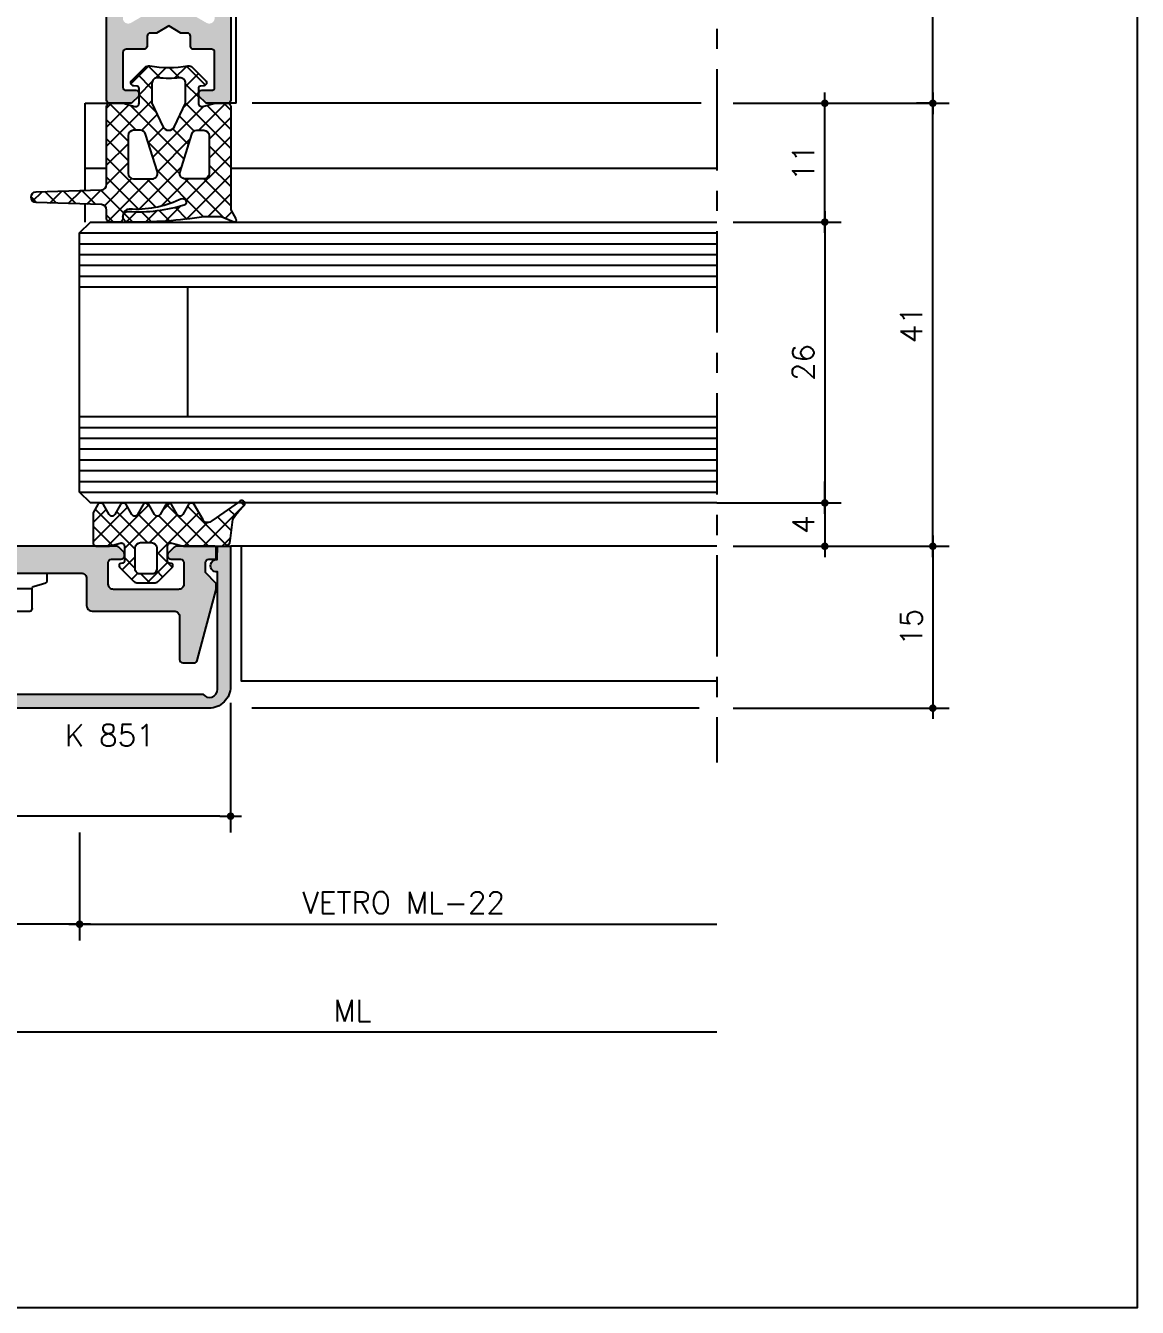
# Model space of a CAD drawing. Extents: x 0 to 4131, y -1600 to 527.
# Drawn here: x 797.1 to 900, y -320 to -201.3 of the extents above; entities that cross this region are included whole.
import ezdxf

# ---------------------------------------------------------------- set-up
doc = ezdxf.new("R2010")
doc.units = 0
doc.header["$LTSCALE"] = 7.5
doc.header["$MEASUREMENT"] = 0
doc.linetypes.add('CENTER', pattern=[2, 1.25, -0.25, 0.25, -0.25])
doc.layers.get('0').update_dxf_attribs({"linetype": 'CONTINUOUS'})
doc.layers.get('DEFPOINTS').update_dxf_attribs({"linetype": 'CONTINUOUS'})
for name, color, linetype in [('ASSI', 1, 'CENTER'), ('FILL', 8, 'CONTINUOUS'), ('FINE', 7, 'CONTINUOUS'), ('GOMMA', 3, 'CONTINUOUS'), ('GROSSA', 4, 'CONTINUOUS'), ('MARCHIO', 7, 'CONTINUOUS'), ('QUOTE', 254, 'CONTINUOUS'), ('TRATTEGGI', 140, 'CONTINUOUS'), ('VETRO', 6, 'CONTINUOUS'), ('VITERIA', 40, 'CONTINUOUS')]:
    doc.layers.add(name, color=color, linetype=linetype)
doc.styles.get("Standard").update_dxf_attribs({"font": 'romans.shx'})
doc.dimstyles.new('FRECCIA_1-1', dxfattribs={"dimtxt": 2, "dimasz": 2.5, "dimexe": 1.5, "dimexo": 1.5, "dimgap": 1, "dimtad": 3, "dimdsep": 46, "dimtxsty": 'Standard', "dimcen": 0, "dimclrt": 2, "dimaunit": 1, "dimadec": 0, "dimazin": 0, "dimtfac": 0.7, "dimtmove": 0, "dimatfit": 3, "dimfxl": 1, "dimtolj": 2, "dimarcsym": 0})
doc.dimstyles.new('SCALA_1-1$0', dxfattribs={"dimtxt": 2, "dimasz": 1, "dimexe": 1.5, "dimexo": 1.5, "dimgap": 1, "dimtad": 3, "dimdsep": 46, "dimtxsty": 'Standard', "dimblk1": 'PUNTO', "dimblk2": 'PUNTO', "dimsah": 1, "dimcen": 0.09, "dimclrt": 2, "dimadec": 0, "dimazin": 0, "dimtfac": 0.7, "dimtmove": 0, "dimatfit": 3, "dimldrblk": 'PUNTO', "dimfxl": 1, "dimtolj": 2, "dimarcsym": 0})
pattern_1 = [(45, (690, -320), (-0.8838835, 0.8838835), []), (135, (690, -320), (-0.8838835, -0.8838835), [])]

# ---------------------------------------------------------------- blocks, each defined once
blk = doc.blocks.new('PUNTO')
blk.add_line((-1, 0), (1, 0))
at = {"const_width": 0.35}
blk.add_lwpolyline([(-0.175, 0, 1), (0.175, 0, 1)], format="xyb", close=True, dxfattribs=at)
blk = doc.blocks.new('k0855')
at = {"layer": 'GROSSA'}
blk.add_lwpolyline([(11.65, 0.8, -0.414214), (11.15, 0.3), (0.3, 0.3), (0, 0), (-0.3, 0.3), (-11.15, 0.3, -0.414214), (-11.65, 0.8), (-11.65, 3.3, 0.414214), (-12.15, 3.8), (-19.75, 3.8, -0.414214), (-20.25, 4.3), (-20.25, 8.3, 0.414214), (-20.55, 8.6), (-21.6, 8.6, 0.339454), (-21.89, 8.38), (-23.65, 1.8), (-23.65, 1.24), (-22.65, 0.24), (-22.65, -0.7, -0.414214), (-22.95, -1), (-23.5, -1, 0.414214), (-23.65, -1.15), (-23.65, -2.05, 0.414214), (-23.5, -2.2), (-19.97, -2.2, 0.198912), (-19.76, -2.11), (-19.24, -1.59, 0.198912), (-19.15, -1.38), (-19.15, -1.3, 0.414214), (-19.45, -1), (-20.35, -1, -0.414214), (-20.65, -0.7), (-20.65, 1.3, -0.414214), (-20.15, 1.8), (-14.15, 1.8, -0.414214), (-13.65, 1.3), (-13.65, -0.7, -0.414214), (-13.95, -1), (-14.85, -1, 0.414214), (-15.15, -1.3), (-15.15, -1.48, 0.198912), (-15.06, -1.69), (-14.64, -2.11, 0.198912), (-14.43, -2.2), (14.43, -2.2, 0.198912), (14.64, -2.11), (15.06, -1.69, 0.198912), (15.15, -1.48), (15.15, -1.3, 0.414214), (14.85, -1), (13.95, -1, -0.414214), (13.65, -0.7), (13.65, 1.3, -0.414214), (14.15, 1.8), (20.14, 1.8, -0.414214), (20.64, 1.3), (20.64, -0.7, -0.414214), (20.34, -1), (19.44, -1, 0.414214), (19.14, -1.3), (19.14, -1.38, 0.198912), (19.23, -1.59), (19.75, -2.11, 0.198912), (19.96, -2.2), (23.49, -2.2, 0.414214), (23.64, -2.05), (23.64, -1.15, 0.414214), (23.49, -1), (22.94, -1, -0.414214), (22.64, -0.7), (22.64, 0.24), (23.64, 1.24), (23.64, 1.8), (21.91, 8.23, 0.339454), (21.43, 8.6), (20.54, 8.6, 0.414214), (20.24, 8.3), (20.24, 4.3, -0.414214), (19.74, 3.8), (12.15, 3.8, 0.414214), (11.65, 3.3)], format="xyb", close=True, dxfattribs=at)
blk = doc.blocks.new('*D187')
at = {"layer": 'DEFPOINTS', "color": 0, "transparency": 16777216}
for p in [(861.06, -249.54), (861.06, -264.53), (881.06, -264.53)]:
    blk.add_point(p, dxfattribs=at)
at = {"layer": 'QUOTE', "color": 0, "lineweight": -2, "transparency": 16777216}
for p, q in [((862.56, -249.54), (882.56, -249.54)), ((881.06, -250.54), (881.06, -263.53)), ((862.56, -264.53), (882.56, -264.53))]:
    blk.add_line(p, q, dxfattribs=at)
for p, rotation in [((881.06, -249.54), 90), ((881.06, -264.53), 270)]:
    blk.add_blockref('PUNTO', p, dxfattribs=dict(at, rotation=rotation))
at = {"layer": 'QUOTE', "color": 2, "transparency": 16777216, "insert": (879.06, -257.04), "char_height": 2, "attachment_point": 5, "rotation": 90}
blk.add_mtext('\\A2;15', dxfattribs=at)
blk = doc.blocks.new('*D188')
at = {"layer": 'DEFPOINTS', "color": 0, "transparency": 16777216}
for p in [(861.06, -245.53), (861.06, -249.54), (871.06, -249.54)]:
    blk.add_point(p, dxfattribs=at)
at = {"layer": 'QUOTE', "color": 0, "lineweight": -2, "transparency": 16777216}
for p, q in [((862.56, -245.53), (872.56, -245.53)), ((871.06, -246.53), (871.06, -248.54)), ((862.56, -249.54), (872.56, -249.54))]:
    blk.add_line(p, q, dxfattribs=at)
for p, rotation in [((871.06, -245.53), 90), ((871.06, -249.54), 270)]:
    blk.add_blockref('PUNTO', p, dxfattribs=dict(at, rotation=rotation))
at = {"layer": 'QUOTE', "color": 2, "transparency": 16777216, "insert": (869.06, -247.53), "char_height": 2, "attachment_point": 5, "rotation": 90}
blk.add_mtext('\\A2;4', dxfattribs=at)
blk = doc.blocks.new('*D189')
at = {"layer": 'DEFPOINTS', "color": 0, "transparency": 16777216}
for p in [(861.06, -208.53), (881.06, -208.53), (861.06, -249.54)]:
    blk.add_point(p, dxfattribs=at)
at = {"layer": 'QUOTE', "color": 0, "lineweight": -2, "transparency": 16777216}
for p, q in [((862.56, -208.53), (882.56, -208.53)), ((881.06, -248.54), (881.06, -209.53)), ((862.56, -249.54), (882.56, -249.54))]:
    blk.add_line(p, q, dxfattribs=at)
for p, rotation in [((881.06, -208.53), 90), ((881.06, -249.54), 270)]:
    blk.add_blockref('PUNTO', p, dxfattribs=dict(at, rotation=rotation))
at = {"layer": 'QUOTE', "color": 2, "transparency": 16777216, "insert": (879.06, -229.03), "char_height": 2, "attachment_point": 5, "rotation": 90}
blk.add_mtext('\\A2;41', dxfattribs=at)
blk = doc.blocks.new('*D190')
at = {"layer": 'DEFPOINTS', "color": 0, "transparency": 16777216}
for p in [(861.06, -208.53), (871.06, -208.53), (861.06, -219.53)]:
    blk.add_point(p, dxfattribs=at)
at = {"layer": 'QUOTE', "color": 0, "lineweight": -2, "transparency": 16777216}
for p, q in [((862.56, -208.53), (872.56, -208.53)), ((871.06, -218.53), (871.06, -209.53)), ((862.56, -219.53), (872.56, -219.53))]:
    blk.add_line(p, q, dxfattribs=at)
for p, rotation in [((871.06, -208.53), 90), ((871.06, -219.53), 270)]:
    blk.add_blockref('PUNTO', p, dxfattribs=dict(at, rotation=rotation))
at = {"layer": 'QUOTE', "color": 2, "transparency": 16777216, "insert": (869.06, -214.03), "char_height": 2, "attachment_point": 5, "rotation": 90}
blk.add_mtext('\\A2;11', dxfattribs=at)
blk = doc.blocks.new('*D191')
at = {"layer": 'DEFPOINTS', "color": 0, "transparency": 16777216}
for p in [(766.02, -262.54), (816.04, -262.53), (766.02, -274.53)]:
    blk.add_point(p, dxfattribs=at)
at = {"layer": 'QUOTE', "color": 0, "lineweight": -2, "transparency": 16777216}
for p, q in [((766.02, -264.04), (766.02, -276.03)), ((816.04, -264.03), (816.04, -276.03)), ((815.04, -274.53), (767.02, -274.53))]:
    blk.add_line(p, q, dxfattribs=at)
at = {"layer": 'QUOTE', "color": 0, "lineweight": -2, "transparency": 16777216, "rotation": 180}
blk.add_blockref('PUNTO', (766.02, -274.53), dxfattribs=at)
at = {"layer": 'QUOTE', "color": 0, "lineweight": -2, "transparency": 16777216}
blk.add_blockref('PUNTO', (816.04, -274.53), dxfattribs=at)
at = {"layer": 'QUOTE', "color": 2, "transparency": 16777216, "insert": (791.03, -272.53), "char_height": 2, "attachment_point": 5}
blk.add_mtext('\\A2;50', dxfattribs=at)
blk = doc.blocks.new('*D192')
at = {"layer": 'DEFPOINTS', "color": 0, "transparency": 16777216}
for p in [(780.06, -274.53), (802.06, -274.53), (780.06, -284.53)]:
    blk.add_point(p, dxfattribs=at)
at = {"layer": 'QUOTE', "color": 0, "lineweight": -2, "transparency": 16777216}
for p, q in [((780.06, -276.03), (780.06, -286.03)), ((802.06, -276.03), (802.06, -286.03)), ((801.06, -284.53), (781.06, -284.53))]:
    blk.add_line(p, q, dxfattribs=at)
at = {"layer": 'QUOTE', "color": 0, "lineweight": -2, "transparency": 16777216, "rotation": 180}
blk.add_blockref('PUNTO', (780.06, -284.53), dxfattribs=at)
at = {"layer": 'QUOTE', "color": 0, "lineweight": -2, "transparency": 16777216}
blk.add_blockref('PUNTO', (802.06, -284.53), dxfattribs=at)
at = {"layer": 'QUOTE', "color": 2, "transparency": 16777216, "insert": (791.06, -282.53), "char_height": 2, "attachment_point": 5}
blk.add_mtext('\\A2;22', dxfattribs=at)
blk = doc.blocks.new('*D193')
at = {"layer": 'DEFPOINTS', "color": 0, "transparency": 16777216}
for p in [(861.06, -262.04), (802.06, -274.53), (861.06, -284.53)]:
    blk.add_point(p, dxfattribs=at)
at = {"layer": 'QUOTE', "color": 0, "lineweight": -2, "transparency": 16777216}
for p, q in [((802.06, -276.03), (802.06, -286.03)), ((803.06, -284.53), (861.06, -284.53))]:
    blk.add_line(p, q, dxfattribs=at)
at = {"layer": 'QUOTE', "color": 0, "lineweight": -2, "transparency": 16777216, "rotation": 180}
blk.add_blockref('PUNTO', (802.06, -284.53), dxfattribs=at)
at = {"layer": 'QUOTE', "color": 2, "transparency": 16777216, "insert": (832.06, -282.53), "char_height": 2, "attachment_point": 5}
blk.add_mtext('\\A2;VETRO ML-22', dxfattribs=at)
blk = doc.blocks.new('_None')
blk = doc.blocks.new('*D195')
at = {"layer": 'DEFPOINTS', "color": 0, "transparency": 16777216}
for p in [(861.06, -269.56), (791.06, -284.53), (791.06, -294.53)]:
    blk.add_point(p, dxfattribs=at)
at = {"layer": 'QUOTE', "color": 0, "lineweight": -2, "transparency": 16777216}
for p, q in [((791.06, -286.03), (791.06, -296.03)), ((861.06, -294.53), (793.56, -294.53))]:
    blk.add_line(p, q, dxfattribs=at)
at = {"layer": 'QUOTE', "color": 0, "transparency": 16777216}
blk.add_solid([(793.56, -294.12), (793.56, -294.95), (791.06, -294.53)], dxfattribs=at)
at = {"layer": 'QUOTE', "color": 2, "transparency": 16777216, "insert": (827.31, -292.53), "char_height": 2, "attachment_point": 5}
blk.add_mtext('\\A2;ML', dxfattribs=at)
blk = doc.blocks.new('*D197')
at = {"layer": 'DEFPOINTS', "color": 0, "transparency": 16777216}
for p in [(861.06, -103.53), (881.06, -103.53), (861.06, -208.53)]:
    blk.add_point(p, dxfattribs=at)
at = {"layer": 'QUOTE', "color": 0, "lineweight": -2, "transparency": 16777216}
for p, q in [((862.56, -103.53), (882.56, -103.53)), ((881.06, -207.53), (881.06, -104.53)), ((862.56, -208.53), (882.56, -208.53))]:
    blk.add_line(p, q, dxfattribs=at)
for p, rotation in [((881.06, -103.53), 90), ((881.06, -208.53), 270)]:
    blk.add_blockref('PUNTO', p, dxfattribs=dict(at, rotation=rotation))
at = {"layer": 'QUOTE', "color": 2, "transparency": 16777216, "insert": (879.06, -156.03), "char_height": 2, "attachment_point": 5, "rotation": 90}
blk.add_mtext('\\A2;105', dxfattribs=at)
blk = doc.blocks.new('*D198')
at = {"layer": 'DEFPOINTS', "color": 0, "transparency": 16777216}
for p in [(861.06, -219.53), (861.06, -245.53), (871.06, -245.53)]:
    blk.add_point(p, dxfattribs=at)
at = {"layer": 'QUOTE', "color": 0, "lineweight": -2, "transparency": 16777216}
for p, q in [((862.56, -219.53), (872.56, -219.53)), ((871.06, -220.53), (871.06, -244.53)), ((862.56, -245.53), (872.56, -245.53))]:
    blk.add_line(p, q, dxfattribs=at)
for p, rotation in [((871.06, -219.53), 90), ((871.06, -245.53), 270)]:
    blk.add_blockref('PUNTO', p, dxfattribs=dict(at, rotation=rotation))
at = {"layer": 'QUOTE', "color": 2, "transparency": 16777216, "insert": (869.06, -232.53), "char_height": 2, "attachment_point": 5, "rotation": 90}
blk.add_mtext('\\A2;26', dxfattribs=at)

msp = doc.modelspace()

# ---------------------------------------------------------------- hatches: boundary and pattern name
at = {"layer": 'FILL'}
h = msp.add_hatch(color=253, dxfattribs=at)
edge = h.paths.add_edge_path()
edge.add_arc((807.2637, -207.7082), 0.3, -45, 0, ccw=False)
edge.add_line((807.4758, -207.9204), (806.9515, -208.4446))
edge.add_arc((806.7394, -208.2325), 0.3, 270, 315, ccw=False)
edge.add_line((806.7394, -208.5325), (804.8637, -208.5325))
edge.add_arc((804.8637, -208.2325), 0.3, 180, 270, ccw=False)
edge.add_line((804.5637, -208.2325), (804.5637, -193.8325))
edge.add_arc((804.2637, -193.8325), 0.3, 0, 90)
edge.add_line((804.2637, -193.5325), (791.5637, -193.5325))
edge.add_arc((791.5637, -193.0325), 0.5, 180, 270, ccw=False)
edge.add_line((791.0637, -193.0325), (791.0637, -187.8325))
edge.add_arc((790.7637, -187.8325), 0.3, 360, 450)
edge.add_line((790.7637, -187.5325), (786.6637, -187.5325))
edge.add_arc((786.6637, -187.8325), 0.3, 90, 180)
edge.add_line((786.3637, -187.8325), (786.3637, -189.3325))
edge.add_arc((786.0637, -189.3325), 0.3, -90, 0, ccw=False)
edge.add_line((786.0637, -189.6325), (783.7637, -189.6325))
edge.add_arc((783.7637, -189.3325), 0.3, 180, 270, ccw=False)
edge.add_line((783.4637, -189.3325), (783.4637, -188.9325))
edge.add_arc((783.7637, -188.9325), 0.3, 90, 180, ccw=False)
edge.add_line((783.7637, -188.6325), (784.5637, -188.6325))
edge.add_arc((784.5637, -188.3325), 0.3, 270, 360)
edge.add_line((784.8637, -188.3325), (784.8637, -187.6325))
edge.add_arc((784.5637, -187.6325), 0.3, 0, 90)
edge.add_line((784.5637, -187.3325), (777.5637, -187.3325))
edge.add_arc((777.5637, -187.6325), 0.3, 90, 180)
edge.add_line((777.2637, -187.6325), (777.2637, -188.3325))
edge.add_arc((777.5637, -188.3325), 0.3, 180, 270)
edge.add_line((777.5637, -188.6325), (778.3637, -188.6325))
edge.add_arc((778.3637, -188.9325), 0.3, 0, 90, ccw=False)
edge.add_line((778.6637, -188.9325), (778.6637, -189.3325))
edge.add_arc((778.3637, -189.3325), 0.3, 270, 360, ccw=False)
edge.add_line((778.3637, -189.6325), (776.5637, -189.6325))
edge.add_arc((776.5637, -189.1325), 0.5, 180, 270, ccw=False)
edge.add_line((776.0637, -189.1325), (776.0637, -186.3325))
edge.add_arc((776.5637, -186.3325), 0.5, 90, 180, ccw=False)
edge.add_line((776.5637, -185.8325), (791.8637, -185.8325))
edge.add_arc((791.8637, -186.8325), 1, 0, 90, ccw=False)
edge.add_line((792.8637, -186.8325), (792.8637, -191.0325))
edge.add_arc((793.1637, -191.0325), 0.3, 180, 270)
edge.add_line((793.1637, -191.3325), (800.7637, -191.3325))
edge.add_arc((800.7637, -191.0325), 0.3, 270, 360)
edge.add_line((801.0637, -191.0325), (801.0637, -107.4325))
edge.add_arc((800.7637, -107.4325), 0.3, 360, 450)
edge.add_line((800.7637, -107.1325), (796.1605, -107.1325))
edge.add_arc((796.1605, -107.4325), 0.3, 90, 180)
edge.add_line((795.8605, -107.4325), (795.8605, -109.5325))
edge.add_arc((794.8605, -109.5325), 1, -90, 0, ccw=False)
edge.add_line((794.8605, -110.5325), (786.8637, -110.5325))
edge.add_arc((786.8637, -111.0325), 0.5, 90, 180)
edge.add_line((786.3637, -111.0325), (786.3637, -112.1325))
edge.add_arc((785.8637, -112.1325), 0.5, -90, 0, ccw=False)
edge.add_line((785.8637, -112.6325), (776.5637, -112.6325))
edge.add_arc((776.5637, -112.1325), 0.5, 180, 270, ccw=False)
edge.add_line((776.0637, -112.1325), (776.0637, -109.3325))
edge.add_arc((776.5637, -109.3325), 0.5, 90, 180, ccw=False)
edge.add_line((776.5637, -108.8325), (778.3637, -108.8325))
edge.add_arc((778.3637, -109.1325), 0.3, 0, 90, ccw=False)
edge.add_line((778.6637, -109.1325), (778.6637, -109.5325))
edge.add_arc((778.3637, -109.5325), 0.3, -90, 0, ccw=False)
edge.add_line((778.3637, -109.8325), (777.5637, -109.8325))
edge.add_arc((777.5637, -110.1325), 0.3, 90, 180)
edge.add_line((777.2637, -110.1325), (777.2637, -110.8325))
edge.add_arc((777.5637, -110.8325), 0.3, 180, 270)
edge.add_line((777.5637, -111.1325), (784.5637, -111.1325))
edge.add_arc((784.5637, -110.8325), 0.3, 270, 360)
edge.add_line((784.8637, -110.8325), (784.8637, -110.1325))
edge.add_arc((784.5637, -110.1325), 0.3, 0, 90)
edge.add_line((784.5637, -109.8325), (783.7637, -109.8325))
edge.add_arc((783.7637, -109.5325), 0.3, 180, 270, ccw=False)
edge.add_line((783.4637, -109.5325), (783.4637, -109.1325))
edge.add_arc((783.7637, -109.1325), 0.3, 90, 180, ccw=False)
edge.add_line((783.7637, -108.8325), (793.7605, -108.8325))
edge.add_arc((793.7605, -108.5325), 0.3, 270, 360)
edge.add_line((794.0605, -108.5325), (794.0605, -103.8325))
edge.add_arc((794.3605, -103.8325), 0.3, 90, 180, ccw=False)
edge.add_line((794.3605, -103.5325), (815.0637, -103.5325))
edge.add_arc((815.0637, -104.5325), 1, 0, 90, ccw=False)
edge.add_line((816.0637, -104.5325), (816.0637, -208.2325))
edge.add_arc((815.7637, -208.2325), 0.3, 270, 360, ccw=False)
edge.add_line((815.7637, -208.5325), (813.8879, -208.5325))
edge.add_arc((813.8879, -208.2325), 0.3, 225, 270, ccw=False)
edge.add_line((813.6758, -208.4446), (813.1515, -207.9204))
edge.add_arc((813.3637, -207.7082), 0.3, 180, 225, ccw=False)
edge.add_line((813.0637, -207.7082), (813.0637, -207.6325))
edge.add_arc((813.3637, -207.6325), 0.3, 90, 180, ccw=False)
edge.add_line((813.3637, -207.3325), (814.2637, -207.3325))
edge.add_arc((814.2637, -207.0325), 0.3, 270, 360)
edge.add_line((814.5637, -207.0325), (814.5637, -203.8325))
edge.add_arc((814.2637, -203.8325), 0.3, 0, 90)
edge.add_line((814.2637, -203.5325), (812.6137, -203.5325))
edge.add_arc((812.6137, -203.2325), 0.3, 180, 270, ccw=False)
edge.add_line((812.3137, -203.2325), (812.3137, -202.3325))
edge.add_arc((812.0137, -202.3325), 0.3, 0, 90)
edge.add_line((812.0137, -202.0325), (811.4476, -202.0325))
edge.add_line((811.4476, -202.0325), (810.3137, -201.3778))
edge.add_line((810.3137, -201.3778), (809.1797, -202.0325))
edge.add_line((809.1797, -202.0325), (808.6137, -202.0325))
edge.add_arc((808.6137, -202.3325), 0.3, 90, 180)
edge.add_line((808.3137, -202.3325), (808.3137, -203.2325))
edge.add_arc((808.0137, -203.2325), 0.3, -90, 0, ccw=False)
edge.add_line((808.0137, -203.5325), (806.3637, -203.5325))
edge.add_arc((806.3637, -203.8325), 0.3, 90, 180)
edge.add_line((806.0637, -203.8325), (806.0637, -207.0325))
edge.add_arc((806.3637, -207.0325), 0.3, 180, 270)
edge.add_line((806.3637, -207.3325), (807.2637, -207.3325))
edge.add_arc((807.2637, -207.6325), 0.3, 0, 90, ccw=False)
edge.add_line((807.5637, -207.6325), (807.5637, -207.7082))
edge = h.paths.add_edge_path(flags=16)
edge.add_arc((803.1637, -191.0325), 0.3, 180, 270)
edge.add_line((803.1637, -191.3325), (813.7637, -191.3325))
edge.add_arc((813.7637, -191.0325), 0.3, 270, 360)
edge.add_line((814.0637, -191.0325), (814.0637, -107.4325))
edge.add_arc((813.7637, -107.4325), 0.3, 360, 450)
edge.add_line((813.7637, -107.1325), (803.1637, -107.1325))
edge.add_arc((803.1637, -107.4325), 0.3, 90, 180)
edge.add_line((802.8637, -107.4325), (802.8637, -191.0325))
edge = h.paths.add_edge_path(flags=16)
edge.add_arc((810.3137, -200.2231), 1, 60, 120, ccw=False)
edge.add_line((810.8137, -199.3571), (813.8137, -201.0891))
edge.add_arc((814.0637, -200.6561), 0.5, 240, 360)
edge.add_line((814.5637, -200.6561), (814.5637, -193.8325))
edge.add_arc((814.2637, -193.8325), 0.3, 0, 90)
edge.add_line((814.2637, -193.5325), (806.3637, -193.5325))
edge.add_arc((806.3637, -193.8325), 0.3, 90, 180)
edge.add_line((806.0637, -193.8325), (806.0637, -200.6561))
edge.add_arc((806.5637, -200.6561), 0.5, 180, 300)
edge.add_line((806.8137, -201.0891), (809.8137, -199.3571))
h = msp.add_hatch(dxfattribs=at)
h.set_pattern_fill('ANSI37', color=137, scale=10, style=0)
h.set_pattern_definition(pattern_1)
h.paths.add_polyline_path([(806.663, -218.3325, 0.41421356), (806.063, -218.9325), (806.063, -219.2325, -0.41421356), (805.763, -219.5325), (804.863, -219.5325, -0.41421356), (804.563, -219.2325), (804.563, -218.4174, 0.4052433), (804.0784, -217.9176), (798.0477, -217.7323, -0.96973923), (798.0477, -216.7327), (804.0784, -216.5474, 0.4052433), (804.563, -216.0476), (804.563, -208.8325, -0.41421356), (804.863, -208.5325), (806.1039, -208.5325), (807.1854, -208.8223, 0.49314543), (807.563, -208.5325), (807.563, -207.1549, 0.38887873), (807.3805, -206.9557), (807.0857, -206.9299, -0.63707026), (806.8997, -206.4189), (808.108, -205.2106, -0.24541991), (808.5497, -205.072, 0.08886044), (812.0763, -205.072, -0.24541991), (812.518, -205.2106), (813.7263, -206.4189, -0.63707026), (813.5403, -206.9299), (813.2456, -206.9557, 0.38887873), (813.063, -207.1549), (813.063, -208.5325, 0.49314543), (813.4407, -208.8223), (814.484, -208.5427, -0.06554346), (814.5616, -208.5325), (815.763, -208.5325, -0.41421356), (816.063, -208.8325), (816.063, -218.395), (816.5372, -219.2341, -0.71951495), (816.2834, -219.516), (815.1702, -219.0325), (813.5555, -219.0325, -0.04380891), (806.5972, -219.5373, -1.01146877), (806.5707, -218.5378, 0.09779405), (811.8373, -217.8894, 0.52267034), (811.9323, -217.575, 0.38653613), (811.2687, -217.4657, -0.12867763)])
h.paths.add_polyline_path([(809.2592, -214.8847), (808.1764, -211.3847, 0.32883045), (807.6988, -211.0325), (807.063, -211.0325, 0.41421356), (806.563, -211.5325), (806.563, -215.0325, 0.41421356), (807.063, -215.5325), (808.7815, -215.5325, 0.5050829)], flags=16)
h.paths.add_polyline_path([(811.8445, -215.5325), (813.563, -215.5325, 0.41421356), (814.063, -215.0325), (814.063, -211.5325, 0.41421356), (813.563, -211.0325), (812.9273, -211.0325, 0.32883045), (812.4496, -211.3847), (811.3669, -214.8847, 0.5050829)], flags=16)
h.paths.add_polyline_path([(810.8568, -210.6903), (811.863, -208.5325), (811.863, -206.6811, 0.44100912), (811.3178, -206.1831, -0.04533687), (809.3083, -206.1831, 0.44100912), (808.763, -206.6811), (808.763, -208.5325), (809.7692, -210.6903, 0.63707026)], flags=16)
h = msp.add_hatch(dxfattribs=at)
h.set_pattern_fill('ANSI37', color=137, scale=10, style=0)
h.set_pattern_definition(pattern_1)
h.paths.add_polyline_path([(804.7865, -249.5271, -0.03997751), (804.6592, -249.5373), (803.6075, -249.5373, -0.41421356), (803.3075, -249.2373), (803.3075, -246.5286, -0.1316525), (803.3477, -246.3786), (803.7468, -245.6873, -0.57735027), (804.2664, -245.6873), (804.797, -246.6064, 0.57735027), (805.3166, -246.6064), (805.8472, -245.6873, -0.57735027), (806.3668, -245.6873), (806.8975, -246.6064, 0.57735027), (807.4171, -246.6064), (807.9477, -245.6873, -0.57735027), (808.4673, -245.6873), (808.9979, -246.6064, 0.57735027), (809.5175, -246.6064), (810.0481, -245.6873, -0.57735027), (810.5678, -245.6873), (811.0984, -246.6064, 0.57735027), (811.618, -246.6064), (812.1486, -245.6873, -0.57735027), (812.6682, -245.6873), (813.4877, -247.1067, 0.52200513), (814.3052, -247.1764), (816.8312, -245.4169, -0.87697646), (817.3329, -245.7365), (816.7974, -246.2943, 0.07546706), (816.2438, -247.0567), (816.0075, -249.0373, -0.41421356), (815.5075, -249.5373), (811.6666, -249.5373), (810.5851, -249.2476, 0.49314543), (810.2075, -249.5373), (810.2075, -250.301, 0.05088627), (810.2013, -250.3616), (810.2013, -250.4373, 0.05088627), (810.2075, -250.4979), (810.2075, -250.9149, 0.38887873), (810.3901, -251.1142), (810.5249, -251.126, -0.63707026), (810.6489, -251.4666), (809.3246, -252.7909, -0.19891237), (808.9711, -252.9373), (807.4439, -252.9373, -0.19891237), (807.0903, -252.7909), (805.7661, -251.4666, -0.63707026), (805.8901, -251.126), (806.0249, -251.1142, 0.38887873), (806.2075, -250.9149), (806.2075, -250.4979, 0.05088627), (806.2137, -250.4373), (806.2137, -250.2616, 0.05088627), (806.2075, -250.201), (806.2075, -249.5373, 0.49314543), (805.8298, -249.2476)])
h.paths.add_polyline_path([(807.2075, -249.7043), (807.2075, -251.6059, 0.44100912), (807.7527, -252.1038), (808.6622, -252.1038, 0.44100912), (809.2075, -251.6059), (809.2075, -249.7043, 0.41421356), (808.7075, -249.2043), (807.7075, -249.2043, 0.41421356)], flags=16)
h = msp.add_hatch(color=253, dxfattribs=at)
h.paths.add_polyline_path([(810.8137, -255.5373, -0.41421356), (811.3137, -256.0373), (811.3137, -260.0373, 0.41421356), (811.6137, -260.3373), (812.6614, -260.3373, 0.33945426), (812.9512, -260.115), (814.7137, -253.5373), (814.7137, -252.9822), (813.7137, -251.9822), (813.7137, -251.0373, -0.41421356), (814.0137, -250.7373), (814.5637, -250.7373, 0.41421356), (814.7137, -250.5873), (814.7137, -249.6873, 0.41421356), (814.5637, -249.5373), (811.0379, -249.5373, 0.19891237), (810.8258, -249.6252), (810.3015, -250.1495, 0.23202478), (810.2161, -250.3995, 0.45178835), (810.5137, -250.7373), (811.4137, -250.7373, -0.41421356), (811.7137, -251.0373), (811.7137, -253.0373, -0.41421356), (811.2137, -253.5373), (805.2137, -253.5373, -0.41421356), (804.7137, -253.0373), (804.7137, -251.0373, -0.41421356), (805.0137, -250.7373), (805.9137, -250.7373, 0.35582724), (806.2075, -250.4979), (806.2075, -250.201, 0.1465428), (806.1258, -250.0495), (805.7015, -249.6252, 0.19891237), (805.4894, -249.5373), (804.6592, -249.5373, -0.00010751), (804.6589, -249.5373), (791.0637, -249.5373), (791.0637, -251.7373), (791.3637, -252.0373), (802.2137, -252.0373, -0.41421356), (802.7137, -252.5373), (802.7137, -255.0373, 0.41421356), (803.2137, -255.5373)])
h.paths.add_polyline_path([(790.7637, -252.0373), (791.0637, -251.7373), (791.0637, -249.5373), (777.4685, -249.5373, -0.00010751), (777.4681, -249.5373), (776.6379, -249.5373, 0.19891237), (776.4258, -249.6252), (776.0015, -250.0495, 0.1465428), (775.9199, -250.201), (775.9199, -250.4979, 0.35582724), (776.2137, -250.7373), (777.1137, -250.7373, -0.41421356), (777.4137, -251.0373), (777.4137, -253.0373, -0.41421356), (776.9137, -253.5373), (770.926, -253.5373, -0.41421356), (770.426, -253.0373), (770.426, -251.0373, -0.41421356), (770.726, -250.7373), (771.626, -250.7373, 0.35582724), (771.9199, -250.4979), (771.9199, -250.301, 0.1465428), (771.8382, -250.1495), (771.3139, -249.6252, 0.19891237), (771.1018, -249.5373), (767.576, -249.5373, 0.41421356), (767.426, -249.6873), (767.426, -250.5873, 0.41421356), (767.576, -250.7373), (768.126, -250.7373, -0.41421356), (768.426, -251.0373), (768.426, -251.9822), (767.426, -252.9822), (767.426, -253.5373), (769.1488, -259.9667, 0.33945426), (769.6318, -260.3373), (770.526, -260.3373, 0.41421356), (770.826, -260.0373), (770.826, -256.0373, -0.41421356), (771.326, -255.5373), (778.9137, -255.5373, 0.41421356), (779.4137, -255.0373), (779.4137, -252.5373, -0.41421356), (779.9137, -252.0373)])
h.paths.add_polyline_path([(768.5785, -263.2344, -0.72075922), (767.2285, -262.7844), (767.2168, -251.9158, 1.07550671), (767.2585, -250.7534), (767.2137, -249.5373), (766.0145, -249.5373), (766.0201, -262.5355, 0.41406438), (768.0201, -264.5344), (791.0637, -264.5344), (791.0637, -263.2344)])
h.paths.add_polyline_path([(814.0367, -264.5344, 0.41428118), (816.0367, -262.534), (816.0342, -249.5373), (814.835, -249.5373), (814.791, -250.7535, 1.07550671), (814.8336, -251.9158), (814.8285, -262.7844, -0.72075922), (813.4785, -263.2344), (791.0637, -263.2344), (791.0637, -264.5344)])

# ---------------------------------------------------------------- linework, layer by layer
at = {"layer": 'ASSI'}
msp.add_line((861.0637, -100.3762), (861.0637, -269.5603), dxfattribs=at)
at = {"layer": 'FINE'}
for p, q in [((816.563, -208.5325), (816.563, -104.5325)), ((802.5637, -216.594), (802.5637, -208.5325)), ((802.5637, -208.5325), (806.563, -208.5325)), ((816.563, -208.5325), (815.7637, -208.5325)), ((802.5637, -214.5325), (804.563, -214.5325)), ((816.063, -214.5325), (861.0637, -214.5325)), ((861.0637, -249.5373), (816.0776, -249.5373))]:
    msp.add_line(p, q, dxfattribs=at)
for points in [[(802.5637, -219.5325), (802.5637, -217.8711)], [(861.0637, -262.0373), (817.0637, -262.0373), (817.0637, -249.5373)]]:
    msp.add_lwpolyline(points, dxfattribs=at)
at = {"layer": 'GOMMA'}
for points in [[(807.1854, -208.8223, 0.49314543), (807.563, -208.5325), (807.563, -207.1549, 0.38887873), (807.3805, -206.9557), (807.0857, -206.9299, -0.63707026), (806.8997, -206.4189), (808.108, -205.2106, -0.24541991), (808.5497, -205.072, 0.08886044), (812.0763, -205.072, -0.24541991), (812.518, -205.2106), (813.7263, -206.4189, -0.63707026), (813.5403, -206.9299), (813.2456, -206.9557, 0.38887873), (813.063, -207.1549), (813.063, -208.5325, 0.49314543), (813.4407, -208.8223), (814.484, -208.5427, -0.06554346), (814.5616, -208.5325), (815.763, -208.5325, -0.41421356), (816.063, -208.8325), (816.063, -218.395), (816.5372, -219.2341, -0.71951495), (816.2834, -219.516), (815.1702, -219.0325), (813.5555, -219.0325, -0.04380891), (806.5972, -219.5373, -1.01146877), (806.5707, -218.5378, 0.09779405), (811.8373, -217.8894, 0.52267034), (811.9323, -217.575, 0.38653613), (811.2687, -217.4657, -0.12867763), (806.663, -218.3325, 0.41421356), (806.063, -218.9325), (806.063, -219.2325, -0.41421356), (805.763, -219.5325), (804.863, -219.5325, -0.41421356), (804.563, -219.2325), (804.563, -218.4174, 0.4052433), (804.0784, -217.9176), (798.0477, -217.7323, -0.96973923), (798.0477, -216.7327), (804.0784, -216.5474, 0.4052433), (804.563, -216.0476), (804.563, -208.8325, -0.41421356), (804.863, -208.5325), (806.1039, -208.5325)], [(811.3178, -206.1831, -0.04533687), (809.3083, -206.1831, 0.44100912), (808.763, -206.6811), (808.763, -208.5325), (809.7692, -210.6903, 0.63707026), (810.8568, -210.6903), (811.863, -208.5325), (811.863, -206.6811, 0.44100912)], [(807.6988, -211.0325), (807.063, -211.0325, 0.41421356), (806.563, -211.5325), (806.563, -215.0325, 0.41421356), (807.063, -215.5325), (808.7815, -215.5325, 0.5050829), (809.2592, -214.8847), (808.1764, -211.3847, 0.32883045)], [(812.9273, -211.0325), (813.563, -211.0325, -0.41421356), (814.063, -211.5325), (814.063, -215.0325, -0.41421356), (813.563, -215.5325), (811.8445, -215.5325, -0.5050829), (811.3669, -214.8847), (812.4496, -211.3847, -0.32883045)], [(803.6075, -249.5373), (804.6589, -249.5373, 0.04008518), (804.7865, -249.5271), (805.8298, -249.2476, -0.49314543), (806.2075, -249.5373), (806.2075, -250.9149, -0.38887873), (806.0249, -251.1142), (805.8901, -251.126, 0.63707026), (805.7661, -251.4666), (807.0903, -252.7909, 0.19891237), (807.4439, -252.9373), (808.9711, -252.9373, 0.19891237), (809.3246, -252.7909), (810.6489, -251.4666, 0.63707026), (810.5249, -251.126), (810.3901, -251.1142, -0.38887873), (810.2075, -250.9149), (810.2075, -249.5373, -0.49314543), (810.5851, -249.2476), (811.6666, -249.5373), (815.5075, -249.5373, 0.41421356), (816.0075, -249.0373), (816.2438, -247.0567, -0.07546706), (816.7974, -246.2943), (817.3329, -245.7365, 0.87697646), (816.8312, -245.4169), (814.3052, -247.1764, -0.52200513), (813.4877, -247.1067), (812.6682, -245.6873, 0.57735027), (812.1486, -245.6873), (811.618, -246.6064, -0.57735027), (811.0984, -246.6064), (810.5678, -245.6873, 0.57735027), (810.0481, -245.6873), (809.5175, -246.6064, -0.57735027), (808.9979, -246.6064), (808.4673, -245.6873, 0.57735027), (807.9477, -245.6873), (807.4171, -246.6064, -0.57735027), (806.8975, -246.6064), (806.3668, -245.6873, 0.57735027), (805.8472, -245.6873), (805.3166, -246.6064, -0.57735027), (804.797, -246.6064), (804.2664, -245.6873, 0.57735027), (803.7468, -245.6873), (803.3477, -246.3786, 0.1316525), (803.3075, -246.5286), (803.3075, -249.2373, 0.41421356)], [(807.2075, -251.6059), (807.2075, -249.7043, -0.41421356), (807.7075, -249.2043), (808.7075, -249.2043, -0.41421356), (809.2075, -249.7043), (809.2075, -251.6059, -0.44100912), (808.6622, -252.1038), (807.7527, -252.1038, -0.44100912)]]:
    msp.add_lwpolyline(points, format="xyb", close=True, dxfattribs=at)
msp.add_arc((806.5783, -219.0377), 0.5, 81.12621, 81.181271, dxfattribs=at)
at = {"layer": 'GROSSA'}
msp.add_lwpolyline([(816.0637, -104.5325), (816.0637, -208.2325, -0.41421356), (815.7637, -208.5325), (813.8879, -208.5325, -0.19891237), (813.6758, -208.4446), (813.1515, -207.9204, -0.19891237), (813.0637, -207.7082), (813.0637, -207.6325, -0.41421356), (813.3637, -207.3325), (814.2637, -207.3325, 0.41421356), (814.5637, -207.0325), (814.5637, -203.8325, 0.41421356), (814.2637, -203.5325), (812.6137, -203.5325, -0.41421356), (812.3137, -203.2325), (812.3137, -202.3325, 0.41421356), (812.0137, -202.0325), (811.4476, -202.0325), (810.3137, -201.3778), (809.1797, -202.0325), (808.6137, -202.0325, 0.41421356), (808.3137, -202.3325), (808.3137, -203.2325, -0.41421356), (808.0137, -203.5325), (806.3637, -203.5325, 0.41421356), (806.0637, -203.8325), (806.0637, -207.0325, 0.41421356), (806.3637, -207.3325), (807.2637, -207.3325, -0.41421356), (807.5637, -207.6325), (807.5637, -207.7082, -0.19891237), (807.4758, -207.9204), (806.9515, -208.4446, -0.19891237), (806.7394, -208.5325), (804.8637, -208.5325, -0.41421356), (804.5637, -208.2325), (804.5637, -193.8325, 0.41421356)], format="xyb", dxfattribs=at)
msp.add_lwpolyline([(767.2168, -251.9158), (767.2285, -262.7844, 0.72075922), (768.5785, -263.2344), (813.4785, -263.2344, 0.72075922), (814.8285, -262.7844), (814.8336, -251.9158, -1.07550671), (814.791, -250.7535), (814.835, -249.5373), (816.0342, -249.5373), (816.0367, -262.534, -0.41428118), (814.0367, -264.5344), (768.0201, -264.5344, -0.41406438), (766.0201, -262.5355), (766.0145, -249.5373), (767.2137, -249.5373), (767.2585, -250.7534, -1.07550671)], format="xyb", close=True, dxfattribs=at)
at = {"layer": 'MARCHIO'}
msp.add_lwpolyline([(690, -320), (900, -320), (900, -23), (690, -23)], close=True, dxfattribs=at)
at = {"layer": 'QUOTE'}
for p, q in [((859.6227, -208.5325), (818.0338, -208.5325)), ((881.0637, -208.5325), (879.5637, -208.5325)), ((881.0637, -208.5325), (879.5637, -208.5325)), ((871.0637, -244.5325), (871.0637, -243.5325)), ((871.0637, -244.5325), (871.0637, -243.5325)), ((861.0637, -245.5325), (872.0637, -245.5325)), ((870.0637, -245.5325), (870.0637, -245.5325)), ((859.437, -264.5344), (818.0186, -264.5344))]:
    msp.add_line(p, q, dxfattribs=at)
at = {"layer": 'TRATTEGGI'}
for p, q in [((802.0637, -220.5325), (861.0637, -220.5325)), ((802.0637, -221.5325), (861.0637, -221.5325)), ((802.0637, -222.5325), (861.0637, -222.5325)), ((802.0637, -223.5325), (861.0637, -223.5325)), ((802.0637, -224.5325), (861.0637, -224.5325)), ((802.0637, -238.5325), (861.0637, -238.5325)), ((802.0637, -239.5325), (861.0637, -239.5325)), ((802.0637, -240.5325), (861.0637, -240.5325)), ((802.0637, -241.5325), (861.0637, -241.5325)), ((802.0637, -242.5325), (861.0637, -242.5325)), ((802.0637, -243.5325), (861.0637, -243.5325)), ((802.0637, -244.5325), (861.0637, -244.5325))]:
    msp.add_line(p, q, dxfattribs=at)
at = {"layer": 'VETRO'}
for p, q in [((802.0637, -225.5325), (861.0637, -225.5325)), ((812.0637, -225.5325), (812.0637, -237.5325)), ((802.0637, -237.5325), (861.0637, -237.5325))]:
    msp.add_line(p, q, dxfattribs=at)
msp.add_lwpolyline([(861.0637, -245.5325), (803.0637, -245.5325), (802.0637, -244.5325), (802.0637, -220.5325), (803.0637, -219.5325), (861.0637, -219.5325)], dxfattribs=at)
at = {"layer": 'VITERIA'}
msp.add_line((784.4637, -253.4517), (797.6637, -253.4517), dxfattribs=at)
msp.add_lwpolyline([(783.0637, -252.0373), (783.0637, -252.733, 0.33096195), (783.206, -252.9245), (784.3213, -253.2601, -0.33096195), (784.4637, -253.4517), (784.4637, -255.3373, 0.41421356), (784.6637, -255.5373), (791.0637, -255.5373), (797.4637, -255.5373, 0.41421356), (797.6637, -255.3373), (797.6637, -253.4517, -0.33096195), (797.806, -253.2601), (798.9213, -252.9245, 0.33096195), (799.0637, -252.733), (799.0637, -252.0373)], format="xyb", dxfattribs=at)
msp.add_point((797.6637, -255.3373), dxfattribs=at)

# ---------------------------------------------------------------- block references
at = {"layer": 'QUOTE'}
for name, p, rotation in [('PUNTO', (881.0637, -208.5325), 270), ('PUNTO', (871.0637, -245.5325), 270), ('PUNTO', (871.0637, -245.5325), 270), ('PUNTO', (871.0637, -245.5325), 270), ('k0855', (791.0637, -251.7373), 180)]:
    msp.add_blockref(name, p, dxfattribs=dict(at, rotation=rotation))

# ---------------------------------------------------------------- texts
at = {"layer": 'QUOTE', "color": 2}
msp.add_text('K 851', height=2, dxfattribs=at).set_placement((800.6994, -268.0388))

# ---------------------------------------------------------------- dimensions: what is measured, and where the dimension line sits
at = {"layer": 'QUOTE'}
for base, p1, p2, picture, middle in [((881.0637, -103.5325), (861.0637, -208.5325), (861.0637, -103.5325), '*D197', (879.0637, -156.0325)), ((881.0637, -208.5325), (861.0637, -249.5373), (861.0637, -208.5325), '*D189', (879.0637, -229.0349)), ((871.0637, -208.5325), (861.0637, -219.5325), (861.0637, -208.5325), '*D190', (869.0637, -214.0325)), ((871.0637, -245.5325), (861.0637, -219.5325), (861.0637, -245.5325), '*D198', (869.0637, -232.5325)), ((871.0637, -249.5373), (861.0637, -245.5325), (861.0637, -249.5373), '*D188', (869.0637, -247.5349)), ((881.0637, -264.5344), (861.0637, -249.5373), (861.0637, -264.5344), '*D187', (879.0637, -257.0359))]:
    dim = msp.add_linear_dim(base=base, p1=p1, p2=p2, angle=90, dimstyle='SCALA_1-1$0', dxfattribs=at)
    dim.commit()
    dim.dimension.update_dxf_attribs({"geometry": picture, "text_midpoint": middle})
for base, p1, p2, text, dimstyle, override, picture, middle in [((861.0637, -284.5344), (802.0637, -274.5344), (861.0637, -262.0373), 'VETRO ML-22', 'SCALA_1-1$0', {"dimblk2": 'None', "dimse2": 1, "dimsd2": 0}, '*D193', (832.0637, -282.5344)), ((791.0637, -294.5344), (861.0637, -269.5603), (791.0637, -284.5344), 'ML', 'FRECCIA_1-1', {"dimblk1": 'None', "dimsah": 1, "dimse1": 1}, '*D195', (827.3137, -292.5344))]:
    dim = msp.add_linear_dim(base=base, p1=p1, p2=p2, text=text, dimstyle=dimstyle, override=override, dxfattribs=at)
    dim.commit()
    dim.dimension.update_dxf_attribs({"geometry": picture, "text_midpoint": middle})
dim = msp.add_linear_dim(base=(766.0201, -274.5344), p1=(816.0367, -262.5349), p2=(766.0201, -262.5355), dimstyle='SCALA_1-1$0', override={"dimdec": 0}, dxfattribs=at)
dim.commit()
dim.dimension.update_dxf_attribs({"geometry": '*D191', "text_midpoint": (791.0284, -272.5344)})
dim = msp.add_linear_dim(base=(780.0637, -284.5344), p1=(802.0637, -274.5344), p2=(780.0637, -274.5344), dimstyle='SCALA_1-1$0', dxfattribs=at)
dim.commit()
dim.dimension.update_dxf_attribs({"geometry": '*D192', "text_midpoint": (791.0637, -282.5344)})

doc.saveas('drawing.dxf')
